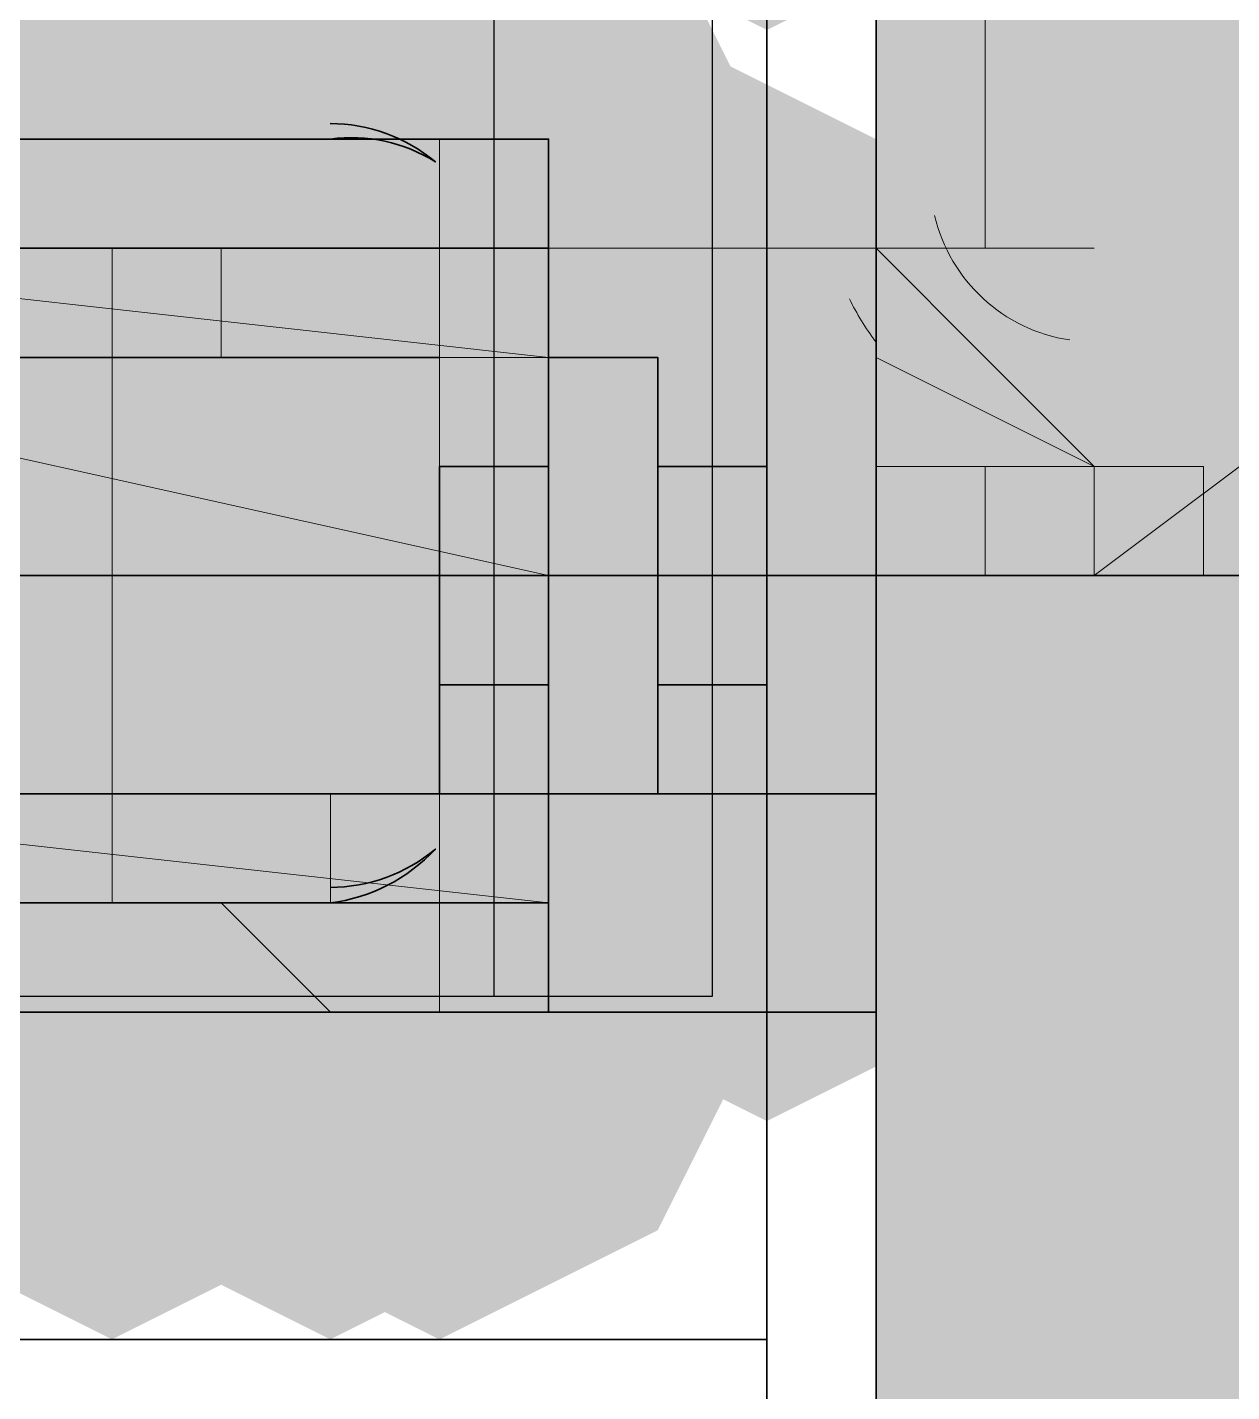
# Model space of a CAD drawing. Header units: millimetres. Extents: x 2315 to 4619, y 1334 to 1897.
# Drawn here: x 3869.024 to 3869.698, y 1525.358 to 1526.122 of the extents above; entities that cross this region are included whole.
import ezdxf

# ---------------------------------------------------------------- set-up
doc = ezdxf.new("R2010")
doc.units = ezdxf.units.MM
for name, color, linetype in [('PDF_3中心线层', 1, 'Continuous'), ('PDF_5剖面线层', 2, 'Continuous'), ('PDF_中心线层', 1, 'Continuous'), ('PDF_剖面线层', 4, 'Continuous'), ('PDF_尺寸线层', 7, 'Continuous'), ('PDF_粗实线层', 7, 'Continuous'), ('PDF_细实线层', 7, 'Continuous'), ('PDF_虚线层', 6, 'Continuous')]:
    doc.layers.add(name, color=color, linetype=linetype)
picture_1 = doc.add_image_def('image13.png', size_in_pixel=(6, 9))
picture_2 = doc.add_image_def('image14.png', size_in_pixel=(6, 7))

msp = doc.modelspace()

# ---------------------------------------------------------------- hatches: boundary and pattern name
at = {"layer": 'PDF_5剖面线层', "transparency": 33554559}
for points in [[(3869.4987, 1526.05952), (3869.43762, 1526.05952), (3869.43762, 1525.99844), (3869.4987, 1525.93735), (3869.55978, 1525.99844), (3869.55978, 1526.05952)], [(3869.55978, 1526.05952), (3869.4987, 1526.05952), (3869.4987, 1525.99844), (3869.55978, 1525.93735), (3869.62086, 1525.99844), (3869.62086, 1526.05952)], [(3869.4987, 1525.99844), (3869.43762, 1525.99844), (3869.43762, 1525.93735), (3869.4987, 1525.87627), (3869.55978, 1525.93735), (3869.55978, 1525.99844)], [(3869.62086, 1525.93735), (3869.55978, 1525.93735), (3869.55978, 1525.87627), (3869.62086, 1525.81519), (3869.68194, 1525.87627), (3869.68194, 1525.93735)], [(3869.62086, 1525.93735), (3869.55978, 1525.93735), (3869.55978, 1525.87627), (3869.62086, 1525.81519), (3869.68194, 1525.87627), (3869.68194, 1525.93735)], [(3869.62086, 1525.93735), (3869.55978, 1525.93735), (3869.55978, 1525.87627), (3869.62086, 1525.81519), (3869.68194, 1525.87627), (3869.68194, 1525.93735)]]:
    msp.add_hatch(color=256, dxfattribs=at).paths.add_polyline_path(points)
at = {"layer": 'PDF_中心线层', "transparency": 33554559}
for points in [[(3869.07113, 1526.05952), (3869.01005, 1526.05952), (3869.01005, 1525.99844), (3869.07113, 1525.93735), (3869.13221, 1525.99844), (3869.13221, 1526.05952)], [(3869.07113, 1526.05952), (3869.01005, 1526.05952), (3869.01005, 1525.99844), (3869.07113, 1525.93735), (3869.13221, 1525.99844), (3869.13221, 1526.05952)], [(3869.19329, 1526.05952), (3869.13221, 1526.05952), (3869.13221, 1525.99844), (3869.19329, 1525.93735), (3869.25437, 1525.99844), (3869.25437, 1526.05952)], [(3869.19329, 1526.05952), (3869.13221, 1526.05952), (3869.13221, 1525.99844), (3869.19329, 1525.93735), (3869.25437, 1525.99844), (3869.25437, 1526.05952)], [(3869.19329, 1526.05952), (3869.13221, 1526.05952), (3869.13221, 1525.99844), (3869.19329, 1525.93735), (3869.25437, 1525.99844), (3869.25437, 1526.05952)], [(3869.19329, 1526.05952), (3869.13221, 1526.05952), (3869.13221, 1525.99844), (3869.19329, 1525.93735), (3869.25437, 1525.99844), (3869.25437, 1526.05952)], [(3869.25437, 1525.99844), (3869.19329, 1525.99844), (3869.19329, 1525.93735), (3869.25437, 1525.87627), (3869.31545, 1525.93735), (3869.31545, 1525.99844)], [(3869.31545, 1525.99844), (3869.25437, 1525.99844), (3869.25437, 1525.93735), (3869.31545, 1525.87627), (3869.37653, 1525.93735), (3869.37653, 1525.99844)], [(3869.31545, 1525.99844), (3869.25437, 1525.99844), (3869.25437, 1525.93735), (3869.31545, 1525.87627), (3869.37653, 1525.93735), (3869.37653, 1525.99844)], [(3869.31545, 1525.99844), (3869.25437, 1525.99844), (3869.25437, 1525.93735), (3869.31545, 1525.87627), (3869.37653, 1525.93735), (3869.37653, 1525.99844)], [(3869.31545, 1525.99844), (3869.25437, 1525.99844), (3869.25437, 1525.93735), (3869.31545, 1525.87627), (3869.37653, 1525.93735), (3869.37653, 1525.99844)], [(3869.07113, 1525.87627), (3869.01005, 1525.87627), (3869.01005, 1525.81519), (3869.07113, 1525.75411), (3869.13221, 1525.81519), (3869.13221, 1525.87627)], [(3869.31545, 1525.87627), (3869.25437, 1525.87627), (3869.25437, 1525.81519), (3869.31545, 1525.75411), (3869.37653, 1525.81519), (3869.37653, 1525.87627)], [(3869.31545, 1525.75411), (3869.25437, 1525.75411), (3869.25437, 1525.69303), (3869.31545, 1525.63195), (3869.37653, 1525.69303), (3869.37653, 1525.75411)], [(3869.31545, 1525.75411), (3869.25437, 1525.75411), (3869.25437, 1525.69303), (3869.31545, 1525.63195), (3869.37653, 1525.69303), (3869.37653, 1525.75411)], [(3869.31545, 1525.75411), (3869.25437, 1525.75411), (3869.25437, 1525.69303), (3869.31545, 1525.63195), (3869.37653, 1525.69303), (3869.37653, 1525.75411)], [(3869.31545, 1525.75411), (3869.25437, 1525.75411), (3869.25437, 1525.69303), (3869.31545, 1525.63195), (3869.37653, 1525.69303), (3869.37653, 1525.75411)], [(3869.19329, 1525.69303), (3869.13221, 1525.69303), (3869.13221, 1525.63195), (3869.19329, 1525.57087), (3869.25437, 1525.63195), (3869.25437, 1525.69303)], [(3869.19329, 1525.69303), (3869.13221, 1525.69303), (3869.13221, 1525.63195), (3869.19329, 1525.57087), (3869.25437, 1525.63195), (3869.25437, 1525.69303)], [(3869.07113, 1525.63195), (3869.01005, 1525.63195), (3869.01005, 1525.57087), (3869.07113, 1525.50979), (3869.13221, 1525.57087), (3869.13221, 1525.63195)], [(3869.19329, 1525.63195), (3869.13221, 1525.63195), (3869.13221, 1525.57087), (3869.19329, 1525.50979), (3869.25437, 1525.57087), (3869.25437, 1525.63195)]]:
    msp.add_hatch(color=256, dxfattribs=at).paths.add_polyline_path(points)
at = {"layer": 'PDF_剖面线层', "transparency": 33554559}
for points in [[(3869.68194, 1525.93735), (3869.62086, 1525.93735), (3869.62086, 1525.87627), (3869.68194, 1525.81519), (3869.74302, 1525.87627), (3869.74302, 1525.93735)], [(3869.01005, 1525.63195), (3868.94897, 1525.63195), (3868.94897, 1525.57087), (3869.01005, 1525.50979), (3869.07113, 1525.57087), (3869.07113, 1525.63195)], [(3869.01005, 1525.63195), (3868.94897, 1525.63195), (3868.94897, 1525.57087), (3869.01005, 1525.50979), (3869.07113, 1525.57087), (3869.07113, 1525.63195)], [(3869.07113, 1525.63195), (3869.01005, 1525.63195), (3869.01005, 1525.57087), (3869.07113, 1525.50979), (3869.13221, 1525.57087), (3869.13221, 1525.63195)], [(3869.07113, 1525.63195), (3869.01005, 1525.63195), (3869.01005, 1525.57087), (3869.07113, 1525.50979), (3869.13221, 1525.57087), (3869.13221, 1525.63195)], [(3869.07113, 1525.63195), (3869.01005, 1525.63195), (3869.01005, 1525.57087), (3869.07113, 1525.50979), (3869.13221, 1525.57087), (3869.13221, 1525.63195)], [(3869.13221, 1525.63195), (3869.07113, 1525.63195), (3869.07113, 1525.57087), (3869.13221, 1525.50979), (3869.19329, 1525.57087), (3869.19329, 1525.63195)], [(3869.13221, 1525.63195), (3869.07113, 1525.63195), (3869.07113, 1525.57087), (3869.13221, 1525.50979), (3869.19329, 1525.57087), (3869.19329, 1525.63195)]]:
    msp.add_hatch(color=256, dxfattribs=at).paths.add_polyline_path(points)
at = {"layer": 'PDF_尺寸线层', "transparency": 33554559}
h = msp.add_hatch(color=3, dxfattribs=at)
h.paths.add_polyline_path([(3869.68194, 1525.81519), (3869.62086, 1525.81519), (3869.68194, 1525.81519)], flags=0)
h.paths.add_polyline_path([(3869.68194, 1525.81519), (3869.62086, 1525.81519), (3869.68194, 1525.81519)], flags=0)
h.paths.add_polyline_path([(3869.68194, 1525.81519), (3869.62086, 1525.81519), (3869.68194, 1525.81519)], flags=0)
h.paths.add_polyline_path([(3869.68194, 1525.81519), (3869.62086, 1525.81519), (3869.68194, 1525.81519)], flags=0)
h.paths.add_polyline_path([(3869.68194, 1525.81519), (3869.62086, 1525.81519), (3869.68194, 1525.81519)], flags=0)
h.paths.add_polyline_path([(3869.68194, 1525.81519), (3869.62086, 1525.81519), (3869.68194, 1525.81519)], flags=0)
h.paths.add_polyline_path([(3869.68194, 1525.81519), (3869.62086, 1525.81519), (3869.68194, 1525.81519)], flags=0)
h.paths.add_polyline_path([(3869.68194, 1525.81519), (3869.62086, 1525.81519), (3869.68194, 1525.81519)], flags=0)
h.paths.add_polyline_path([(3869.68194, 1525.81519), (3869.62086, 1525.81519), (3869.68194, 1525.81519)], flags=0)
h.paths.add_polyline_path([(3869.68194, 1525.81519), (3869.62086, 1525.81519), (3869.68194, 1525.81519)], flags=0)
h.paths.add_polyline_path([(3869.68194, 1525.81519), (3869.62086, 1525.81519), (3869.68194, 1525.81519)], flags=0)
h.paths.add_polyline_path([(3869.68194, 1525.81519), (3869.62086, 1525.81519), (3869.68194, 1525.81519)], flags=0)
h.paths.add_polyline_path([(3869.68194, 1525.81519), (3869.62086, 1525.81519), (3869.68194, 1525.81519)], flags=0)
h.paths.add_polyline_path([(3869.68194, 1525.81519), (3869.62086, 1525.81519), (3869.68194, 1525.81519)], flags=0)
h.paths.add_polyline_path([(3869.68194, 1525.81519), (3869.62086, 1525.81519), (3869.68194, 1525.81519)], flags=0)
h.paths.add_polyline_path([(3869.68194, 1525.81519), (3869.62086, 1525.81519), (3869.68194, 1525.81519)], flags=0)
at = {"layer": 'PDF_粗实线层', "true_color": 0xffffff, "transparency": 33554559}
h = msp.add_hatch(color=7, dxfattribs=at)
h.paths.add_polyline_path([(3870.04843, 1525.02114), (3870.04843, 1525.81519), (3869.8041, 1525.02114)])
h.paths.add_polyline_path([(3869.74302, 1525.02114), (3870.04843, 1525.81519), (3870.04843, 1526.97573), (3869.4987, 1526.97573), (3869.4987, 1525.02114)])
at = {"layer": 'PDF_粗实线层', "transparency": 33554559}
for points in [[(3869.25437, 1526.48708), (3869.13221, 1526.426), (3869.07113, 1526.30384), (3869.13221, 1526.18168), (3869.25437, 1526.1206), (3869.37653, 1526.18168), (3869.43762, 1526.30384), (3869.37653, 1526.426)], [(3869.43762, 1526.48708), (3869.31545, 1526.426), (3869.25437, 1526.30384), (3869.31545, 1526.18168), (3869.43762, 1526.1206), (3869.55978, 1526.18168), (3869.62086, 1526.30384), (3869.55978, 1526.426)], [(3869.43762, 1526.48708), (3869.31545, 1526.426), (3869.25437, 1526.30384), (3869.31545, 1526.18168), (3869.43762, 1526.1206), (3869.55978, 1526.18168), (3869.62086, 1526.30384), (3869.55978, 1526.426)], [(3869.55978, 1526.48708), (3869.43762, 1526.426), (3869.37653, 1526.30384), (3869.43762, 1526.18168), (3869.55978, 1526.1206), (3869.68194, 1526.18168), (3869.74302, 1526.30384), (3869.68194, 1526.426)], [(3869.55978, 1526.48708), (3869.43762, 1526.426), (3869.37653, 1526.30384), (3869.43762, 1526.18168), (3869.55978, 1526.1206), (3869.68194, 1526.18168), (3869.74302, 1526.30384), (3869.68194, 1526.426)], [(3869.68194, 1526.48708), (3869.55978, 1526.426), (3869.4987, 1526.30384), (3869.55978, 1526.18168), (3869.68194, 1526.1206), (3869.8041, 1526.18168), (3869.86518, 1526.30384), (3869.8041, 1526.426)], [(3869.19329, 1526.24276), (3869.07113, 1526.18168), (3869.01005, 1526.05952), (3869.07113, 1525.93735), (3869.19329, 1525.87627), (3869.31545, 1525.93735), (3869.37653, 1526.05952), (3869.31545, 1526.18168)], [(3869.25437, 1526.24276), (3869.13221, 1526.18168), (3869.07113, 1526.05952), (3869.13221, 1525.93735), (3869.25437, 1525.87627), (3869.37653, 1525.93735), (3869.43762, 1526.05952), (3869.37653, 1526.18168)], [(3869.25437, 1526.24276), (3869.13221, 1526.18168), (3869.07113, 1526.05952), (3869.13221, 1525.93735), (3869.25437, 1525.87627), (3869.37653, 1525.93735), (3869.43762, 1526.05952), (3869.37653, 1526.18168)], [(3868.88789, 1526.18168), (3868.76572, 1526.1206), (3868.70464, 1525.99844), (3868.76572, 1525.87627), (3868.88789, 1525.81519), (3869.01005, 1525.87627), (3869.07113, 1525.99844), (3869.01005, 1526.1206)], [(3868.88789, 1526.18168), (3868.76572, 1526.1206), (3868.70464, 1525.99844), (3868.76572, 1525.87627), (3868.88789, 1525.81519), (3869.01005, 1525.87627), (3869.07113, 1525.99844), (3869.01005, 1526.1206)], [(3868.88789, 1526.18168), (3868.76572, 1526.1206), (3868.70464, 1525.99844), (3868.76572, 1525.87627), (3868.88789, 1525.81519), (3869.01005, 1525.87627), (3869.07113, 1525.99844), (3869.01005, 1526.1206)], [(3868.88789, 1526.18168), (3868.76572, 1526.1206), (3868.70464, 1525.99844), (3868.76572, 1525.87627), (3868.88789, 1525.81519), (3869.01005, 1525.87627), (3869.07113, 1525.99844), (3869.01005, 1526.1206)], [(3868.94897, 1526.18168), (3868.8268, 1526.1206), (3868.76572, 1525.99844), (3868.8268, 1525.87627), (3868.94897, 1525.81519), (3869.07113, 1525.87627), (3869.13221, 1525.99844), (3869.07113, 1526.1206)], [(3868.94897, 1526.18168), (3868.8268, 1526.1206), (3868.76572, 1525.99844), (3868.8268, 1525.87627), (3868.94897, 1525.81519), (3869.07113, 1525.87627), (3869.13221, 1525.99844), (3869.07113, 1526.1206)], [(3869.07113, 1526.18168), (3868.94897, 1526.1206), (3868.88789, 1525.99844), (3868.94897, 1525.87627), (3869.07113, 1525.81519), (3869.19329, 1525.87627), (3869.25437, 1525.99844), (3869.19329, 1526.1206)], [(3869.07113, 1526.18168), (3868.94897, 1526.1206), (3868.88789, 1525.99844), (3868.94897, 1525.87627), (3869.07113, 1525.81519), (3869.19329, 1525.87627), (3869.25437, 1525.99844), (3869.19329, 1526.1206)], [(3869.07113, 1526.18168), (3868.94897, 1526.1206), (3868.88789, 1525.99844), (3868.94897, 1525.87627), (3869.07113, 1525.81519), (3869.19329, 1525.87627), (3869.25437, 1525.99844), (3869.19329, 1526.1206)], [(3869.13221, 1526.18168), (3869.01005, 1526.1206), (3868.94897, 1525.99844), (3869.01005, 1525.87627), (3869.13221, 1525.81519), (3869.25437, 1525.87627), (3869.31545, 1525.99844), (3869.25437, 1526.1206)], [(3869.19329, 1526.18168), (3869.07113, 1526.1206), (3869.01005, 1525.99844), (3869.07113, 1525.87627), (3869.19329, 1525.81519), (3869.31545, 1525.87627), (3869.37653, 1525.99844), (3869.31545, 1526.1206)], [(3869.19329, 1526.18168), (3869.07113, 1526.1206), (3869.01005, 1525.99844), (3869.07113, 1525.87627), (3869.19329, 1525.81519), (3869.31545, 1525.87627), (3869.37653, 1525.99844), (3869.31545, 1526.1206)], [(3869.25437, 1526.1206), (3869.13221, 1526.05952), (3869.07113, 1525.93735), (3869.13221, 1525.81519), (3869.25437, 1525.75411), (3869.37653, 1525.81519), (3869.43762, 1525.93735), (3869.37653, 1526.05952)], [(3869.25437, 1526.1206), (3869.13221, 1526.05952), (3869.07113, 1525.93735), (3869.13221, 1525.81519), (3869.25437, 1525.75411), (3869.37653, 1525.81519), (3869.43762, 1525.93735), (3869.37653, 1526.05952)], [(3869.25437, 1526.1206), (3869.13221, 1526.05952), (3869.07113, 1525.93735), (3869.13221, 1525.81519), (3869.25437, 1525.75411), (3869.37653, 1525.81519), (3869.43762, 1525.93735), (3869.37653, 1526.05952)], [(3869.25437, 1526.1206), (3869.13221, 1526.05952), (3869.07113, 1525.93735), (3869.13221, 1525.81519), (3869.25437, 1525.75411), (3869.37653, 1525.81519), (3869.43762, 1525.93735), (3869.37653, 1526.05952)], [(3869.25437, 1526.1206), (3869.13221, 1526.05952), (3869.07113, 1525.93735), (3869.13221, 1525.81519), (3869.25437, 1525.75411), (3869.37653, 1525.81519), (3869.43762, 1525.93735), (3869.37653, 1526.05952)], [(3869.25437, 1526.1206), (3869.13221, 1526.05952), (3869.07113, 1525.93735), (3869.13221, 1525.81519), (3869.25437, 1525.75411), (3869.37653, 1525.81519), (3869.43762, 1525.93735), (3869.37653, 1526.05952)], [(3869.25437, 1526.1206), (3869.13221, 1526.05952), (3869.07113, 1525.93735), (3869.13221, 1525.81519), (3869.25437, 1525.75411), (3869.37653, 1525.81519), (3869.43762, 1525.93735), (3869.37653, 1526.05952)], [(3869.25437, 1526.1206), (3869.13221, 1526.05952), (3869.07113, 1525.93735), (3869.13221, 1525.81519), (3869.25437, 1525.75411), (3869.37653, 1525.81519), (3869.43762, 1525.93735), (3869.37653, 1526.05952)], [(3869.31545, 1526.1206), (3869.19329, 1526.05952), (3869.13221, 1525.93735), (3869.19329, 1525.81519), (3869.31545, 1525.75411), (3869.43762, 1525.81519), (3869.4987, 1525.93735), (3869.43762, 1526.05952)], [(3869.31545, 1526.1206), (3869.19329, 1526.05952), (3869.13221, 1525.93735), (3869.19329, 1525.81519), (3869.31545, 1525.75411), (3869.43762, 1525.81519), (3869.4987, 1525.93735), (3869.43762, 1526.05952)], [(3869.31545, 1526.1206), (3869.19329, 1526.05952), (3869.13221, 1525.93735), (3869.19329, 1525.81519), (3869.31545, 1525.75411), (3869.43762, 1525.81519), (3869.4987, 1525.93735), (3869.43762, 1526.05952)], [(3869.31545, 1526.1206), (3869.19329, 1526.05952), (3869.13221, 1525.93735), (3869.19329, 1525.81519), (3869.31545, 1525.75411), (3869.43762, 1525.81519), (3869.4987, 1525.93735), (3869.43762, 1526.05952)], [(3869.31545, 1526.1206), (3869.19329, 1526.05952), (3869.13221, 1525.93735), (3869.19329, 1525.81519), (3869.31545, 1525.75411), (3869.43762, 1525.81519), (3869.4987, 1525.93735), (3869.43762, 1526.05952)], [(3869.31545, 1526.1206), (3869.19329, 1526.05952), (3869.13221, 1525.93735), (3869.19329, 1525.81519), (3869.31545, 1525.75411), (3869.43762, 1525.81519), (3869.4987, 1525.93735), (3869.43762, 1526.05952)], [(3869.31545, 1526.1206), (3869.19329, 1526.05952), (3869.13221, 1525.93735), (3869.19329, 1525.81519), (3869.31545, 1525.75411), (3869.43762, 1525.81519), (3869.4987, 1525.93735), (3869.43762, 1526.05952)], [(3869.31545, 1526.1206), (3869.19329, 1526.05952), (3869.13221, 1525.93735), (3869.19329, 1525.81519), (3869.31545, 1525.75411), (3869.43762, 1525.81519), (3869.4987, 1525.93735), (3869.43762, 1526.05952)], [(3869.31545, 1526.1206), (3869.19329, 1526.05952), (3869.13221, 1525.93735), (3869.19329, 1525.81519), (3869.31545, 1525.75411), (3869.43762, 1525.81519), (3869.4987, 1525.93735), (3869.43762, 1526.05952)], [(3869.31545, 1526.1206), (3869.19329, 1526.05952), (3869.13221, 1525.93735), (3869.19329, 1525.81519), (3869.31545, 1525.75411), (3869.43762, 1525.81519), (3869.4987, 1525.93735), (3869.43762, 1526.05952)], [(3869.31545, 1526.1206), (3869.19329, 1526.05952), (3869.13221, 1525.93735), (3869.19329, 1525.81519), (3869.31545, 1525.75411), (3869.43762, 1525.81519), (3869.4987, 1525.93735), (3869.43762, 1526.05952)], [(3869.31545, 1526.1206), (3869.19329, 1526.05952), (3869.13221, 1525.93735), (3869.19329, 1525.81519), (3869.31545, 1525.75411), (3869.43762, 1525.81519), (3869.4987, 1525.93735), (3869.43762, 1526.05952)], [(3869.37653, 1526.1206), (3869.25437, 1526.05952), (3869.19329, 1525.93735), (3869.25437, 1525.81519), (3869.37653, 1525.75411), (3869.4987, 1525.81519), (3869.55978, 1525.93735), (3869.4987, 1526.05952)], [(3869.37653, 1526.1206), (3869.25437, 1526.05952), (3869.19329, 1525.93735), (3869.25437, 1525.81519), (3869.37653, 1525.75411), (3869.4987, 1525.81519), (3869.55978, 1525.93735), (3869.4987, 1526.05952)], [(3869.37653, 1526.1206), (3869.25437, 1526.05952), (3869.19329, 1525.93735), (3869.25437, 1525.81519), (3869.37653, 1525.75411), (3869.4987, 1525.81519), (3869.55978, 1525.93735), (3869.4987, 1526.05952)], [(3869.37653, 1526.1206), (3869.25437, 1526.05952), (3869.19329, 1525.93735), (3869.25437, 1525.81519), (3869.37653, 1525.75411), (3869.4987, 1525.81519), (3869.55978, 1525.93735), (3869.4987, 1526.05952)], [(3869.37653, 1526.1206), (3869.25437, 1526.05952), (3869.19329, 1525.93735), (3869.25437, 1525.81519), (3869.37653, 1525.75411), (3869.4987, 1525.81519), (3869.55978, 1525.93735), (3869.4987, 1526.05952)], [(3869.37653, 1526.1206), (3869.25437, 1526.05952), (3869.19329, 1525.93735), (3869.25437, 1525.81519), (3869.37653, 1525.75411), (3869.4987, 1525.81519), (3869.55978, 1525.93735), (3869.4987, 1526.05952)], [(3869.37653, 1526.1206), (3869.25437, 1526.05952), (3869.19329, 1525.93735), (3869.25437, 1525.81519), (3869.37653, 1525.75411), (3869.4987, 1525.81519), (3869.55978, 1525.93735), (3869.4987, 1526.05952)], [(3869.37653, 1526.1206), (3869.25437, 1526.05952), (3869.19329, 1525.93735), (3869.25437, 1525.81519), (3869.37653, 1525.75411), (3869.4987, 1525.81519), (3869.55978, 1525.93735), (3869.4987, 1526.05952)], [(3869.37653, 1526.05952), (3869.25437, 1525.99844), (3869.19329, 1525.87627), (3869.25437, 1525.75411), (3869.37653, 1525.69303), (3869.4987, 1525.75411), (3869.55978, 1525.87627), (3869.4987, 1525.99844)], [(3869.43762, 1526.05952), (3869.31545, 1525.99844), (3869.25437, 1525.87627), (3869.31545, 1525.75411), (3869.43762, 1525.69303), (3869.55978, 1525.75411), (3869.62086, 1525.87627), (3869.55978, 1525.99844)], [(3869.07113, 1525.99844), (3868.94897, 1525.93735), (3868.88789, 1525.81519), (3868.94897, 1525.69303), (3869.07113, 1525.63195), (3869.19329, 1525.69303), (3869.25437, 1525.81519), (3869.19329, 1525.93735)], [(3869.07113, 1525.99844), (3868.94897, 1525.93735), (3868.88789, 1525.81519), (3868.94897, 1525.69303), (3869.07113, 1525.63195), (3869.19329, 1525.69303), (3869.25437, 1525.81519), (3869.19329, 1525.93735)], [(3869.31545, 1525.99844), (3869.19329, 1525.93735), (3869.13221, 1525.81519), (3869.19329, 1525.69303), (3869.31545, 1525.63195), (3869.43762, 1525.69303), (3869.4987, 1525.81519), (3869.43762, 1525.93735)], [(3869.31545, 1525.99844), (3869.19329, 1525.93735), (3869.13221, 1525.81519), (3869.19329, 1525.69303), (3869.31545, 1525.63195), (3869.43762, 1525.69303), (3869.4987, 1525.81519), (3869.43762, 1525.93735)], [(3869.25437, 1525.93735), (3869.13221, 1525.87627), (3869.07113, 1525.75411), (3869.13221, 1525.63195), (3869.25437, 1525.57087), (3869.37653, 1525.63195), (3869.43762, 1525.75411), (3869.37653, 1525.87627)], [(3869.25437, 1525.93735), (3869.13221, 1525.87627), (3869.07113, 1525.75411), (3869.13221, 1525.63195), (3869.25437, 1525.57087), (3869.37653, 1525.63195), (3869.43762, 1525.75411), (3869.37653, 1525.87627)], [(3869.31545, 1525.93735), (3869.19329, 1525.87627), (3869.13221, 1525.75411), (3869.19329, 1525.63195), (3869.31545, 1525.57087), (3869.43762, 1525.63195), (3869.4987, 1525.75411), (3869.43762, 1525.87627)], [(3869.31545, 1525.93735), (3869.19329, 1525.87627), (3869.13221, 1525.75411), (3869.19329, 1525.63195), (3869.31545, 1525.57087), (3869.43762, 1525.63195), (3869.4987, 1525.75411), (3869.43762, 1525.87627)], [(3869.37653, 1525.93735), (3869.25437, 1525.87627), (3869.19329, 1525.75411), (3869.25437, 1525.63195), (3869.37653, 1525.57087), (3869.4987, 1525.63195), (3869.55978, 1525.75411), (3869.4987, 1525.87627)], [(3869.37653, 1525.93735), (3869.25437, 1525.87627), (3869.19329, 1525.75411), (3869.25437, 1525.63195), (3869.37653, 1525.57087), (3869.4987, 1525.63195), (3869.55978, 1525.75411), (3869.4987, 1525.87627)], [(3869.37653, 1525.93735), (3869.25437, 1525.87627), (3869.19329, 1525.75411), (3869.25437, 1525.63195), (3869.37653, 1525.57087), (3869.4987, 1525.63195), (3869.55978, 1525.75411), (3869.4987, 1525.87627)], [(3869.43762, 1525.93735), (3869.31545, 1525.87627), (3869.25437, 1525.75411), (3869.31545, 1525.63195), (3869.43762, 1525.57087), (3869.55978, 1525.63195), (3869.62086, 1525.75411), (3869.55978, 1525.87627)], [(3869.25437, 1525.87627), (3869.13221, 1525.81519), (3869.07113, 1525.69303), (3869.13221, 1525.57087), (3869.25437, 1525.50979), (3869.37653, 1525.57087), (3869.43762, 1525.69303), (3869.37653, 1525.81519)], [(3869.25437, 1525.87627), (3869.13221, 1525.81519), (3869.07113, 1525.69303), (3869.13221, 1525.57087), (3869.25437, 1525.50979), (3869.37653, 1525.57087), (3869.43762, 1525.69303), (3869.37653, 1525.81519)], [(3869.31545, 1525.87627), (3869.19329, 1525.81519), (3869.13221, 1525.69303), (3869.19329, 1525.57087), (3869.31545, 1525.50979), (3869.43762, 1525.57087), (3869.4987, 1525.69303), (3869.43762, 1525.81519)], [(3869.31545, 1525.87627), (3869.19329, 1525.81519), (3869.13221, 1525.69303), (3869.19329, 1525.57087), (3869.31545, 1525.50979), (3869.43762, 1525.57087), (3869.4987, 1525.69303), (3869.43762, 1525.81519)], [(3869.31545, 1525.87627), (3869.19329, 1525.81519), (3869.13221, 1525.69303), (3869.19329, 1525.57087), (3869.31545, 1525.50979), (3869.43762, 1525.57087), (3869.4987, 1525.69303), (3869.43762, 1525.81519)], [(3869.31545, 1525.87627), (3869.19329, 1525.81519), (3869.13221, 1525.69303), (3869.19329, 1525.57087), (3869.31545, 1525.50979), (3869.43762, 1525.57087), (3869.4987, 1525.69303), (3869.43762, 1525.81519)], [(3869.31545, 1525.87627), (3869.19329, 1525.81519), (3869.13221, 1525.69303), (3869.19329, 1525.57087), (3869.31545, 1525.50979), (3869.43762, 1525.57087), (3869.4987, 1525.69303), (3869.43762, 1525.81519)], [(3869.31545, 1525.87627), (3869.19329, 1525.81519), (3869.13221, 1525.69303), (3869.19329, 1525.57087), (3869.31545, 1525.50979), (3869.43762, 1525.57087), (3869.4987, 1525.69303), (3869.43762, 1525.81519)], [(3869.31545, 1525.87627), (3869.19329, 1525.81519), (3869.13221, 1525.69303), (3869.19329, 1525.57087), (3869.31545, 1525.50979), (3869.43762, 1525.57087), (3869.4987, 1525.69303), (3869.43762, 1525.81519)], [(3869.31545, 1525.87627), (3869.19329, 1525.81519), (3869.13221, 1525.69303), (3869.19329, 1525.57087), (3869.31545, 1525.50979), (3869.43762, 1525.57087), (3869.4987, 1525.69303), (3869.43762, 1525.81519)], [(3869.31545, 1525.87627), (3869.19329, 1525.81519), (3869.13221, 1525.69303), (3869.19329, 1525.57087), (3869.31545, 1525.50979), (3869.43762, 1525.57087), (3869.4987, 1525.69303), (3869.43762, 1525.81519)], [(3869.37653, 1525.87627), (3869.25437, 1525.81519), (3869.19329, 1525.69303), (3869.25437, 1525.57087), (3869.37653, 1525.50979), (3869.4987, 1525.57087), (3869.55978, 1525.69303), (3869.4987, 1525.81519)], [(3869.37653, 1525.87627), (3869.25437, 1525.81519), (3869.19329, 1525.69303), (3869.25437, 1525.57087), (3869.37653, 1525.50979), (3869.4987, 1525.57087), (3869.55978, 1525.69303), (3869.4987, 1525.81519)], [(3869.37653, 1525.87627), (3869.25437, 1525.81519), (3869.19329, 1525.69303), (3869.25437, 1525.57087), (3869.37653, 1525.50979), (3869.4987, 1525.57087), (3869.55978, 1525.69303), (3869.4987, 1525.81519)], [(3869.37653, 1525.87627), (3869.25437, 1525.81519), (3869.19329, 1525.69303), (3869.25437, 1525.57087), (3869.37653, 1525.50979), (3869.4987, 1525.57087), (3869.55978, 1525.69303), (3869.4987, 1525.81519)], [(3869.37653, 1525.87627), (3869.25437, 1525.81519), (3869.19329, 1525.69303), (3869.25437, 1525.57087), (3869.37653, 1525.50979), (3869.4987, 1525.57087), (3869.55978, 1525.69303), (3869.4987, 1525.81519)], [(3869.37653, 1525.87627), (3869.25437, 1525.81519), (3869.19329, 1525.69303), (3869.25437, 1525.57087), (3869.37653, 1525.50979), (3869.4987, 1525.57087), (3869.55978, 1525.69303), (3869.4987, 1525.81519)], [(3869.37653, 1525.87627), (3869.25437, 1525.81519), (3869.19329, 1525.69303), (3869.25437, 1525.57087), (3869.37653, 1525.50979), (3869.4987, 1525.57087), (3869.55978, 1525.69303), (3869.4987, 1525.81519)], [(3869.43762, 1525.87627), (3869.31545, 1525.81519), (3869.25437, 1525.69303), (3869.31545, 1525.57087), (3869.43762, 1525.50979), (3869.55978, 1525.57087), (3869.62086, 1525.69303), (3869.55978, 1525.81519)], [(3868.94897, 1525.81519), (3868.8268, 1525.75411), (3868.76572, 1525.63195), (3868.8268, 1525.50979), (3868.94897, 1525.44871), (3869.07113, 1525.50979), (3869.13221, 1525.63195), (3869.07113, 1525.75411)], [(3868.94897, 1525.81519), (3868.8268, 1525.75411), (3868.76572, 1525.63195), (3868.8268, 1525.50979), (3868.94897, 1525.44871), (3869.07113, 1525.50979), (3869.13221, 1525.63195), (3869.07113, 1525.75411)], [(3869.07113, 1525.81519), (3868.94897, 1525.75411), (3868.88789, 1525.63195), (3868.94897, 1525.50979), (3869.07113, 1525.44871), (3869.19329, 1525.50979), (3869.25437, 1525.63195), (3869.19329, 1525.75411)], [(3869.07113, 1525.81519), (3868.94897, 1525.75411), (3868.88789, 1525.63195), (3868.94897, 1525.50979), (3869.07113, 1525.44871), (3869.19329, 1525.50979), (3869.25437, 1525.63195), (3869.19329, 1525.75411)], [(3869.19329, 1525.81519), (3869.07113, 1525.75411), (3869.01005, 1525.63195), (3869.07113, 1525.50979), (3869.19329, 1525.44871), (3869.31545, 1525.50979), (3869.37653, 1525.63195), (3869.31545, 1525.75411)], [(3869.19329, 1525.81519), (3869.07113, 1525.75411), (3869.01005, 1525.63195), (3869.07113, 1525.50979), (3869.19329, 1525.44871), (3869.31545, 1525.50979), (3869.37653, 1525.63195), (3869.31545, 1525.75411)], [(3869.25437, 1525.81519), (3869.13221, 1525.75411), (3869.07113, 1525.63195), (3869.13221, 1525.50979), (3869.25437, 1525.44871), (3869.37653, 1525.50979), (3869.43762, 1525.63195), (3869.37653, 1525.75411)], [(3869.25437, 1525.81519), (3869.13221, 1525.75411), (3869.07113, 1525.63195), (3869.13221, 1525.50979), (3869.25437, 1525.44871), (3869.37653, 1525.50979), (3869.43762, 1525.63195), (3869.37653, 1525.75411)], [(3869.25437, 1525.81519), (3869.13221, 1525.75411), (3869.07113, 1525.63195), (3869.13221, 1525.50979), (3869.25437, 1525.44871), (3869.37653, 1525.50979), (3869.43762, 1525.63195), (3869.37653, 1525.75411)], [(3869.25437, 1525.81519), (3869.13221, 1525.75411), (3869.07113, 1525.63195), (3869.13221, 1525.50979), (3869.25437, 1525.44871), (3869.37653, 1525.50979), (3869.43762, 1525.63195), (3869.37653, 1525.75411)], [(3868.94897, 1525.75411), (3868.8268, 1525.69303), (3868.76572, 1525.57087), (3868.8268, 1525.44871), (3868.94897, 1525.38762), (3869.07113, 1525.44871), (3869.13221, 1525.57087), (3869.07113, 1525.69303)], [(3868.94897, 1525.75411), (3868.8268, 1525.69303), (3868.76572, 1525.57087), (3868.8268, 1525.44871), (3868.94897, 1525.38762), (3869.07113, 1525.44871), (3869.13221, 1525.57087), (3869.07113, 1525.69303)], [(3869.07113, 1525.75411), (3868.94897, 1525.69303), (3868.88789, 1525.57087), (3868.94897, 1525.44871), (3869.07113, 1525.38762), (3869.19329, 1525.44871), (3869.25437, 1525.57087), (3869.19329, 1525.69303)], [(3869.07113, 1525.75411), (3868.94897, 1525.69303), (3868.88789, 1525.57087), (3868.94897, 1525.44871), (3869.07113, 1525.38762), (3869.19329, 1525.44871), (3869.25437, 1525.57087), (3869.19329, 1525.69303)], [(3869.19329, 1525.75411), (3869.07113, 1525.69303), (3869.01005, 1525.57087), (3869.07113, 1525.44871), (3869.19329, 1525.38762), (3869.31545, 1525.44871), (3869.37653, 1525.57087), (3869.31545, 1525.69303)], [(3869.25437, 1525.75411), (3869.13221, 1525.69303), (3869.07113, 1525.57087), (3869.13221, 1525.44871), (3869.25437, 1525.38762), (3869.37653, 1525.44871), (3869.43762, 1525.57087), (3869.37653, 1525.69303)], [(3869.25437, 1525.75411), (3869.13221, 1525.69303), (3869.07113, 1525.57087), (3869.13221, 1525.44871), (3869.25437, 1525.38762), (3869.37653, 1525.44871), (3869.43762, 1525.57087), (3869.37653, 1525.69303)]]:
    msp.add_hatch(color=256, dxfattribs=at).paths.add_polyline_path(points)
at = {"layer": 'PDF_粗实线层', "true_color": 0xffffff, "transparency": 33554559}
msp.add_hatch(color=7, dxfattribs=at).paths.add_polyline_path([(3868.76572, 1525.69303), (3869.31545, 1525.69303), (3869.31545, 1525.93735), (3868.76572, 1525.93735)])
at = {"layer": 'PDF_细实线层', "transparency": 33554559}
for points in [[(3869.4987, 1526.05952), (3869.43762, 1526.05952), (3869.43762, 1525.99844), (3869.4987, 1525.93735), (3869.55978, 1525.99844), (3869.55978, 1526.05952)], [(3869.4987, 1526.05952), (3869.43762, 1526.05952), (3869.43762, 1525.99844), (3869.4987, 1525.93735), (3869.55978, 1525.99844), (3869.55978, 1526.05952)], [(3869.55978, 1526.05952), (3869.4987, 1526.05952), (3869.4987, 1525.99844), (3869.55978, 1525.93735), (3869.62086, 1525.99844), (3869.62086, 1526.05952)], [(3869.55978, 1526.05952), (3869.4987, 1526.05952), (3869.4987, 1525.99844), (3869.55978, 1525.93735), (3869.62086, 1525.99844), (3869.62086, 1526.05952)], [(3869.55978, 1526.05952), (3869.4987, 1526.05952), (3869.4987, 1525.99844), (3869.55978, 1525.93735), (3869.62086, 1525.99844), (3869.62086, 1526.05952)], [(3869.55978, 1526.05952), (3869.4987, 1526.05952), (3869.4987, 1525.99844), (3869.55978, 1525.93735), (3869.62086, 1525.99844), (3869.62086, 1526.05952)], [(3869.55978, 1526.05952), (3869.4987, 1526.05952), (3869.4987, 1525.99844), (3869.55978, 1525.93735), (3869.62086, 1525.99844), (3869.62086, 1526.05952)], [(3869.25437, 1525.99844), (3869.19329, 1525.99844), (3869.19329, 1525.93735), (3869.25437, 1525.87627), (3869.31545, 1525.93735), (3869.31545, 1525.99844)], [(3869.31545, 1525.99844), (3869.25437, 1525.99844), (3869.25437, 1525.93735), (3869.31545, 1525.87627), (3869.37653, 1525.93735), (3869.37653, 1525.99844)], [(3869.4987, 1525.99844), (3869.43762, 1525.99844), (3869.43762, 1525.93735), (3869.4987, 1525.87627), (3869.55978, 1525.93735), (3869.55978, 1525.99844)], [(3869.4987, 1525.99844), (3869.43762, 1525.99844), (3869.43762, 1525.93735), (3869.4987, 1525.87627), (3869.55978, 1525.93735), (3869.55978, 1525.99844)], [(3869.4987, 1525.93735), (3869.43762, 1525.93735), (3869.43762, 1525.87627), (3869.4987, 1525.81519), (3869.55978, 1525.87627), (3869.55978, 1525.93735)], [(3869.4987, 1525.93735), (3869.43762, 1525.93735), (3869.43762, 1525.87627), (3869.4987, 1525.81519), (3869.55978, 1525.87627), (3869.55978, 1525.93735)], [(3869.4987, 1525.93735), (3869.43762, 1525.93735), (3869.43762, 1525.87627), (3869.4987, 1525.81519), (3869.55978, 1525.87627), (3869.55978, 1525.93735)], [(3869.62086, 1525.93735), (3869.55978, 1525.93735), (3869.55978, 1525.87627), (3869.62086, 1525.81519), (3869.68194, 1525.87627), (3869.68194, 1525.93735)], [(3869.62086, 1525.93735), (3869.55978, 1525.93735), (3869.55978, 1525.87627), (3869.62086, 1525.81519), (3869.68194, 1525.87627), (3869.68194, 1525.93735)], [(3869.62086, 1525.93735), (3869.55978, 1525.93735), (3869.55978, 1525.87627), (3869.62086, 1525.81519), (3869.68194, 1525.87627), (3869.68194, 1525.93735)], [(3869.62086, 1525.93735), (3869.55978, 1525.93735), (3869.55978, 1525.87627), (3869.62086, 1525.81519), (3869.68194, 1525.87627), (3869.68194, 1525.93735)], [(3869.68194, 1525.93735), (3869.62086, 1525.93735), (3869.62086, 1525.87627), (3869.68194, 1525.81519), (3869.74302, 1525.87627), (3869.74302, 1525.93735)], [(3869.68194, 1525.93735), (3869.62086, 1525.93735), (3869.62086, 1525.87627), (3869.68194, 1525.81519), (3869.74302, 1525.87627), (3869.74302, 1525.93735)], [(3869.07113, 1525.87627), (3869.01005, 1525.87627), (3869.01005, 1525.81519), (3869.07113, 1525.75411), (3869.13221, 1525.81519), (3869.13221, 1525.87627)], [(3869.31545, 1525.87627), (3869.25437, 1525.87627), (3869.25437, 1525.81519), (3869.31545, 1525.75411), (3869.37653, 1525.81519), (3869.37653, 1525.87627)], [(3869.31545, 1525.75411), (3869.25437, 1525.75411), (3869.25437, 1525.69303), (3869.31545, 1525.63195), (3869.37653, 1525.69303), (3869.37653, 1525.75411)], [(3869.07113, 1525.63195), (3869.01005, 1525.63195), (3869.01005, 1525.57087), (3869.07113, 1525.50979), (3869.13221, 1525.57087), (3869.13221, 1525.63195)], [(3869.07113, 1525.63195), (3869.01005, 1525.63195), (3869.01005, 1525.57087), (3869.07113, 1525.50979), (3869.13221, 1525.57087), (3869.13221, 1525.63195)]]:
    msp.add_hatch(color=256, dxfattribs=at).paths.add_polyline_path(points)
at = {"layer": 'PDF_虚线层', "transparency": 33554559}
for points in [[(3869.31545, 1525.99844), (3869.25437, 1525.99844), (3869.25437, 1525.93735), (3869.31545, 1525.87627), (3869.37653, 1525.93735), (3869.37653, 1525.99844)], [(3869.31545, 1525.99844), (3869.25437, 1525.99844), (3869.25437, 1525.93735), (3869.31545, 1525.87627), (3869.37653, 1525.93735), (3869.37653, 1525.99844)], [(3869.31545, 1525.75411), (3869.25437, 1525.75411), (3869.25437, 1525.69303), (3869.31545, 1525.63195), (3869.37653, 1525.69303), (3869.37653, 1525.75411)], [(3869.31545, 1525.75411), (3869.25437, 1525.75411), (3869.25437, 1525.69303), (3869.31545, 1525.63195), (3869.37653, 1525.69303), (3869.37653, 1525.75411)], [(3869.19329, 1525.63195), (3869.13221, 1525.63195), (3869.13221, 1525.57087), (3869.19329, 1525.50979), (3869.25437, 1525.57087), (3869.25437, 1525.63195)], [(3869.19329, 1525.63195), (3869.13221, 1525.63195), (3869.13221, 1525.57087), (3869.19329, 1525.50979), (3869.25437, 1525.57087), (3869.25437, 1525.63195)], [(3869.19329, 1525.63195), (3869.13221, 1525.63195), (3869.13221, 1525.57087), (3869.19329, 1525.50979), (3869.25437, 1525.57087), (3869.25437, 1525.63195)], [(3869.19329, 1525.63195), (3869.13221, 1525.63195), (3869.13221, 1525.57087), (3869.19329, 1525.50979), (3869.25437, 1525.57087), (3869.25437, 1525.63195)]]:
    msp.add_hatch(color=256, dxfattribs=at).paths.add_polyline_path(points)

# ---------------------------------------------------------------- linework, layer by layer
at = {"layer": 'PDF_3中心线层', "lineweight": 18}
for points in [[(3869.62086, 1525.87627), (3869.68194, 1525.87627)], [(3868.33816, 1525.81519), (3873.10248, 1525.81519)]]:
    msp.add_lwpolyline(points, dxfattribs=at)
at = {"layer": 'PDF_5剖面线层', "lineweight": 13}
for points in [[(3869.55978, 1526.18168), (3869.55978, 1526.1206), (3869.55978, 1526.05952), (3869.55978, 1525.99844)], [(3869.55978, 1525.99844), (3869.4987, 1525.99844), (3869.55978, 1525.99844)], [(3869.55978, 1525.87627), (3869.4987, 1525.87627), (3869.55978, 1525.87627), (3869.4987, 1525.87627), (3869.55978, 1525.87627), (3869.62086, 1525.87627), (3869.55978, 1525.93735), (3869.4987, 1525.99844), (3869.55978, 1525.93735), (3869.62086, 1525.87627), (3869.4987, 1525.93735), (3869.62086, 1525.87627)]]:
    msp.add_lwpolyline(points, dxfattribs=at)
at = {"layer": 'PDF_中心线层', "lineweight": 18}
for points in [[(3868.70464, 1526.05952), (3868.70464, 1525.57087), (3869.25437, 1525.57087), (3869.25437, 1526.05952)], [(3869.01005, 1525.99844), (3869.07113, 1525.99844)]]:
    msp.add_lwpolyline(points, close=True, dxfattribs=at)
for points in [[(3869.25437, 1525.99844), (3869.25437, 1526.05952), (3869.19329, 1526.05952), (3869.31545, 1526.05952)], [(3868.58248, 1525.99844), (3869.62086, 1525.99844)], [(3869.31545, 1525.99844), (3868.8268, 1525.99844)], [(3869.19329, 1525.99844), (3868.94897, 1525.99844), (3868.88789, 1525.99844), (3868.94897, 1525.99844)], [(3869.07113, 1525.99844), (3869.07113, 1525.63195)], [(3869.13221, 1525.93735), (3869.13221, 1525.99844)], [(3869.07113, 1525.93735), (3869.07113, 1525.69303), (3869.07113, 1525.63195), (3869.01005, 1525.63195), (3869.07113, 1525.63195), (3869.07113, 1525.69303)], [(3869.25437, 1525.93735), (3869.19329, 1525.93735)], [(3869.37653, 1525.93735), (3869.31545, 1525.93735)], [(3869.31545, 1525.81519), (3868.76572, 1525.81519), (3868.8268, 1525.81519), (3868.8268, 1525.87627)], [(3869.31545, 1525.87627), (3869.31545, 1525.81519), (3869.25437, 1525.81519)], [(3869.37653, 1525.81519), (3868.70464, 1525.81519)], [(3869.07113, 1525.81519), (3869.01005, 1525.81519)], [(3868.94897, 1525.63195), (3869.19329, 1525.63195), (3869.25437, 1525.63195), (3869.25437, 1525.69303), (3869.25437, 1525.63195), (3869.19329, 1525.63195), (3869.19329, 1525.69303), (3869.19329, 1525.63195)], [(3869.37653, 1525.69303), (3869.31545, 1525.69303)], [(3869.31545, 1525.63195), (3868.8268, 1525.63195)], [(3869.25437, 1525.63195), (3869.25437, 1525.57087), (3869.19329, 1525.57087), (3869.31545, 1525.57087)]]:
    msp.add_lwpolyline(points, dxfattribs=at)
at = {"layer": 'PDF_剖面线层', "lineweight": 18}
msp.add_lwpolyline([(3869.01005, 1525.57087), (3869.07113, 1525.57087), (3869.01005, 1525.57087), (3869.07113, 1525.57087)], close=True, dxfattribs=at)
for points in [[(3869.19329, 1525.57087), (3869.13221, 1525.57087), (3869.19329, 1525.57087), (3869.13221, 1525.57087), (3869.07113, 1525.57087)], [(3869.07113, 1525.57087), (3869.13221, 1525.57087), (3869.07113, 1525.57087)]]:
    msp.add_lwpolyline(points, dxfattribs=at)
at = {"layer": 'PDF_尺寸线层', "color": 3, "lineweight": 18}
msp.add_lwpolyline([(3869.62086, 1525.81519), (3869.86518, 1525.99844), (3869.86518, 1526.05952), (3869.86518, 1526.18168), (3869.86518, 1526.24276)], dxfattribs=at)
at = {"layer": 'PDF_尺寸线层', "color": 3, "lineweight": 0}
msp.add_lwpolyline([(3869.62086, 1525.81519), (3869.62086, 1525.81519), (3869.62086, 1525.81519)], dxfattribs=at)
msp.add_lwpolyline([(3869.62086, 1525.81519), (3869.62086, 1525.81519), (3869.62086, 1525.81519)], dxfattribs=at)
msp.add_lwpolyline([(3869.62086, 1525.81519), (3869.62086, 1525.81519), (3869.62086, 1525.81519)], dxfattribs=at)
msp.add_lwpolyline([(3869.62086, 1525.81519), (3869.62086, 1525.81519), (3869.62086, 1525.81519)], dxfattribs=at)
msp.add_lwpolyline([(3869.62086, 1525.81519), (3869.62086, 1525.81519), (3869.62086, 1525.81519)], dxfattribs=at)
msp.add_lwpolyline([(3869.62086, 1525.81519), (3869.62086, 1525.81519), (3869.62086, 1525.81519)], dxfattribs=at)
msp.add_lwpolyline([(3869.62086, 1525.81519), (3869.62086, 1525.81519), (3869.62086, 1525.81519)], dxfattribs=at)
msp.add_lwpolyline([(3869.62086, 1525.81519), (3869.62086, 1525.81519), (3869.62086, 1525.81519)], dxfattribs=at)
msp.add_lwpolyline([(3869.62086, 1525.81519), (3869.62086, 1525.81519), (3869.62086, 1525.81519)], dxfattribs=at)
msp.add_lwpolyline([(3869.62086, 1525.81519), (3869.62086, 1525.81519), (3869.62086, 1525.81519)], dxfattribs=at)
msp.add_lwpolyline([(3869.62086, 1525.81519), (3869.62086, 1525.81519), (3869.62086, 1525.81519)], close=True, dxfattribs=at)
at = {"layer": 'PDF_尺寸线层', "color": 3, "transparency": 33554559}
for points in [[(3869.62086, 1525.81519), (3869.68194, 1525.81519), (3869.68194, 1525.81519)], [(3869.68194, 1525.81519), (3869.68194, 1525.81519), (3869.62086, 1525.81519)], [(3869.62086, 1525.81519), (3869.68194, 1525.81519), (3869.68194, 1525.81519)], [(3869.68194, 1525.81519), (3869.68194, 1525.81519), (3869.62086, 1525.81519)], [(3869.62086, 1525.81519), (3869.68194, 1525.81519), (3869.68194, 1525.81519)], [(3869.68194, 1525.81519), (3869.68194, 1525.81519), (3869.62086, 1525.81519)], [(3869.62086, 1525.81519), (3869.68194, 1525.81519), (3869.68194, 1525.81519)], [(3869.68194, 1525.81519), (3869.68194, 1525.81519), (3869.62086, 1525.81519)], [(3869.62086, 1525.81519), (3869.68194, 1525.81519), (3869.68194, 1525.81519)], [(3869.68194, 1525.81519), (3869.68194, 1525.81519), (3869.62086, 1525.81519)], [(3869.62086, 1525.81519), (3869.68194, 1525.81519), (3869.68194, 1525.81519)], [(3869.68194, 1525.81519), (3869.68194, 1525.81519), (3869.62086, 1525.81519)], [(3869.62086, 1525.81519), (3869.68194, 1525.81519), (3869.68194, 1525.81519)], [(3869.68194, 1525.81519), (3869.68194, 1525.81519), (3869.62086, 1525.81519)], [(3869.62086, 1525.81519), (3869.68194, 1525.81519), (3869.68194, 1525.81519)], [(3869.68194, 1525.81519), (3869.68194, 1525.81519), (3869.62086, 1525.81519)], [(3869.62086, 1525.81519), (3869.68194, 1525.81519), (3869.68194, 1525.81519)], [(3869.68194, 1525.81519), (3869.68194, 1525.81519), (3869.62086, 1525.81519)], [(3869.62086, 1525.81519), (3869.68194, 1525.81519), (3869.68194, 1525.81519)], [(3869.68194, 1525.81519), (3869.68194, 1525.81519), (3869.62086, 1525.81519)], [(3869.62086, 1525.81519), (3869.68194, 1525.81519), (3869.68194, 1525.81519)], [(3869.68194, 1525.81519), (3869.68194, 1525.81519), (3869.62086, 1525.81519)], [(3869.62086, 1525.81519), (3869.68194, 1525.81519), (3869.68194, 1525.81519)], [(3869.68194, 1525.81519), (3869.68194, 1525.81519), (3869.62086, 1525.81519)], [(3869.62086, 1525.81519), (3869.68194, 1525.81519), (3869.68194, 1525.81519)], [(3869.68194, 1525.81519), (3869.68194, 1525.81519), (3869.62086, 1525.81519)], [(3869.62086, 1525.81519), (3869.68194, 1525.81519), (3869.68194, 1525.81519)], [(3869.68194, 1525.81519), (3869.68194, 1525.81519), (3869.62086, 1525.81519)], [(3869.62086, 1525.81519), (3869.68194, 1525.81519), (3869.68194, 1525.81519)], [(3869.68194, 1525.81519), (3869.68194, 1525.81519), (3869.62086, 1525.81519)], [(3869.62086, 1525.81519), (3869.68194, 1525.81519), (3869.68194, 1525.81519)], [(3869.68194, 1525.81519), (3869.68194, 1525.81519), (3869.62086, 1525.81519)], [(3869.62086, 1525.81519), (3869.68194, 1525.81519), (3869.68194, 1525.81519)], [(3869.68194, 1525.81519), (3869.68194, 1525.81519), (3869.62086, 1525.81519)], [(3869.62086, 1525.81519), (3869.68194, 1525.81519), (3869.68194, 1525.81519)]]:
    msp.add_solid(points, dxfattribs=at)
at = {"layer": 'PDF_粗实线层', "color": 7, "lineweight": 0, "true_color": 0xffffff}
for points in [[(3870.04843, 1525.81519), (3870.04843, 1526.97573), (3870.04843, 1525.81519), (3869.4987, 1526.97573), (3869.4987, 1525.81519), (3869.4987, 1524.96006), (3869.4987, 1525.02114)], [(3869.31545, 1525.81519), (3868.76572, 1525.93735), (3869.31545, 1525.93735), (3868.76572, 1525.93735), (3869.31545, 1525.93735), (3868.76572, 1525.99844)], [(3869.31545, 1525.99844), (3868.8268, 1525.99844), (3869.31545, 1525.99844)], [(3869.31545, 1525.69303), (3869.31545, 1525.81519), (3868.76572, 1525.81519)], [(3869.07113, 1525.81519), (3869.07113, 1525.81519)], [(3869.31545, 1525.63195), (3868.8268, 1525.63195), (3869.31545, 1525.63195), (3868.76572, 1525.69303), (3869.31545, 1525.69303), (3868.76572, 1525.69303), (3869.31545, 1525.69303), (3868.76572, 1525.69303)], [(3868.88789, 1525.63195), (3869.25437, 1525.63195), (3868.88789, 1525.63195), (3869.25437, 1525.63195), (3868.8268, 1525.63195), (3869.25437, 1525.63195), (3868.8268, 1525.63195), (3869.25437, 1525.63195), (3868.8268, 1525.63195), (3869.25437, 1525.63195), (3868.8268, 1525.63195), (3869.25437, 1525.63195), (3868.8268, 1525.63195), (3869.25437, 1525.63195), (3868.8268, 1525.63195), (3869.25437, 1525.63195), (3868.8268, 1525.63195), (3869.25437, 1525.63195), (3868.8268, 1525.63195), (3869.25437, 1525.63195), (3868.8268, 1525.63195), (3869.25437, 1525.63195), (3868.8268, 1525.63195), (3869.25437, 1525.63195), (3868.8268, 1525.63195), (3869.25437, 1525.63195), (3868.8268, 1525.63195), (3869.25437, 1525.63195), (3868.8268, 1525.63195), (3869.25437, 1525.63195), (3868.8268, 1525.63195), (3869.25437, 1525.63195), (3868.8268, 1525.63195), (3869.25437, 1525.63195), (3868.8268, 1525.63195), (3869.25437, 1525.63195), (3868.8268, 1525.63195), (3869.25437, 1525.63195), (3868.8268, 1525.63195), (3869.25437, 1525.63195), (3868.8268, 1525.63195), (3869.25437, 1525.63195), (3868.8268, 1525.63195), (3869.25437, 1525.63195), (3868.8268, 1525.63195), (3869.25437, 1525.63195), (3868.8268, 1525.63195), (3869.25437, 1525.63195), (3868.8268, 1525.63195), (3869.25437, 1525.63195), (3868.8268, 1525.63195), (3869.25437, 1525.63195), (3868.8268, 1525.63195), (3869.25437, 1525.63195), (3868.8268, 1525.63195), (3869.25437, 1525.63195), (3868.8268, 1525.63195), (3869.25437, 1525.63195), (3868.8268, 1525.63195), (3869.25437, 1525.63195), (3868.8268, 1525.63195), (3869.25437, 1525.63195), (3868.8268, 1525.63195), (3869.25437, 1525.63195), (3868.8268, 1525.63195), (3869.25437, 1525.63195), (3868.8268, 1525.63195), (3869.25437, 1525.63195), (3868.8268, 1525.63195), (3869.25437, 1525.63195), (3868.8268, 1525.63195), (3869.25437, 1525.63195), (3868.8268, 1525.63195), (3869.25437, 1525.63195), (3868.8268, 1525.63195), (3869.31545, 1525.63195), (3868.8268, 1525.63195), (3869.31545, 1525.63195), (3868.8268, 1525.63195), (3869.31545, 1525.63195), (3868.8268, 1525.63195), (3869.31545, 1525.63195), (3868.8268, 1525.63195)], [(3869.07113, 1525.63195), (3868.88789, 1525.63195), (3869.25437, 1525.63195)]]:
    msp.add_lwpolyline(points, dxfattribs=at)
at = {"layer": 'PDF_粗实线层', "lineweight": 35}
for points in [[(3869.74302, 1526.97573), (3870.04843, 1526.97573), (3870.04843, 1525.81519), (3870.04843, 1524.96006), (3870.04843, 1525.02114), (3869.8041, 1525.02114), (3869.74302, 1525.02114), (3869.4987, 1525.02114), (3869.4987, 1524.96006), (3869.4987, 1525.81519), (3869.4987, 1526.97573)], [(3869.4987, 1526.30384), (3868.70464, 1526.30384), (3868.70464, 1525.69303), (3869.4987, 1525.69303)], [(3868.70464, 1525.81519), (3868.70464, 1526.05952), (3869.25437, 1526.05952), (3869.31545, 1526.05952), (3869.31545, 1525.99844), (3869.31545, 1525.93735), (3869.31545, 1525.81519), (3869.31545, 1525.69303), (3869.31545, 1525.63195), (3869.31545, 1525.57087), (3869.25437, 1525.57087), (3869.19329, 1525.57087), (3869.13221, 1525.57087), (3869.07113, 1525.57087), (3869.01005, 1525.57087), (3868.94897, 1525.57087), (3868.88789, 1525.57087), (3868.8268, 1525.57087), (3868.76572, 1525.57087), (3868.70464, 1525.57087), (3868.70464, 1525.63195), (3868.70464, 1525.69303)], [(3868.76572, 1525.81519), (3868.76572, 1525.93735), (3868.8268, 1525.99844), (3868.88789, 1525.99844), (3869.07113, 1525.99844), (3869.25437, 1525.99844), (3869.31545, 1525.99844), (3869.31545, 1525.93735), (3869.31545, 1525.81519), (3869.31545, 1525.69303), (3869.31545, 1525.63195), (3869.25437, 1525.63195), (3869.07113, 1525.63195), (3868.88789, 1525.63195), (3868.8268, 1525.63195), (3868.76572, 1525.69303)], [(3869.37653, 1525.75411), (3869.43762, 1525.75411), (3869.43762, 1525.87627), (3869.37653, 1525.87627), (3869.37653, 1525.75411), (3869.37653, 1525.87627)]]:
    msp.add_lwpolyline(points, close=True, dxfattribs=at)
for points in [[(3869.4987, 1526.97573), (3869.4987, 1524.96006), (3869.4987, 1526.97573)], [(3869.43762, 1526.30384), (3869.4987, 1526.30384), (3869.25437, 1526.30384), (3869.4987, 1526.30384), (3869.4987, 1526.426), (3868.70464, 1526.426), (3868.70464, 1525.99844), (3868.70464, 1525.57087), (3869.4987, 1525.57087), (3869.4987, 1525.69303), (3869.25437, 1525.69303), (3869.4987, 1525.69303), (3869.43762, 1525.69303)], [(3869.43762, 1524.41033), (3869.43762, 1526.36492)], [(3869.4987, 1524.41033), (3869.4987, 1526.36492)], [(3868.70464, 1526.05952), (3869.25437, 1526.05952), (3869.31545, 1526.05952), (3869.31545, 1525.99844), (3869.31545, 1525.93735), (3869.37653, 1525.93735), (3869.37653, 1525.87627), (3869.43762, 1525.87627), (3869.43762, 1525.75411), (3869.37653, 1525.75411), (3869.37653, 1525.69303), (3869.31545, 1525.69303), (3869.31545, 1525.63195), (3869.31545, 1525.57087), (3869.25437, 1525.57087), (3869.19329, 1525.57087), (3869.13221, 1525.57087), (3869.07113, 1525.57087), (3869.01005, 1525.57087)], [(3869.25437, 1526.05952), (3869.25437, 1526.05952)], [(3869.25437, 1526.05952), (3869.25437, 1526.05952)], [(3869.31545, 1525.69303), (3869.31545, 1525.93735), (3869.31545, 1525.69303), (3869.31545, 1525.93735), (3869.31545, 1525.99844), (3869.31545, 1526.05952)], [(3869.25437, 1525.99844), (3868.88789, 1525.99844), (3869.25437, 1525.99844), (3869.19329, 1525.99844)], [(3869.07113, 1525.99844), (3869.13221, 1525.99844)], [(3869.31545, 1525.93735), (3869.31545, 1525.69303), (3869.37653, 1525.69303), (3869.37653, 1525.93735), (3869.31545, 1525.93735), (3869.31545, 1525.99844)], [(3869.25437, 1525.93735), (3868.88789, 1525.93735), (3868.88789, 1525.69303), (3869.25437, 1525.69303), (3869.25437, 1525.87627), (3869.31545, 1525.87627)], [(3869.25437, 1525.93735), (3869.25437, 1525.93735)], [(3869.31545, 1525.93735), (3869.31545, 1525.93735)], [(3869.43762, 1525.75411), (3869.43762, 1525.87627)], [(3869.07113, 1525.81519), (3869.07113, 1525.81519)], [(3869.31545, 1525.81519), (3869.31545, 1525.81519)], [(3869.31545, 1525.75411), (3869.25437, 1525.75411), (3869.25437, 1525.69303), (3869.25437, 1525.75411)], [(3869.31545, 1525.75411), (3869.31545, 1525.69303), (3869.31545, 1525.75411)], [(3869.31545, 1525.63195), (3869.31545, 1525.69303), (3869.31545, 1525.63195), (3869.31545, 1525.57087)], [(3869.31545, 1525.69303), (3869.31545, 1525.69303)], [(3869.25437, 1525.57087), (3869.25437, 1525.57087)], [(3869.25437, 1525.57087), (3869.25437, 1525.57087)], [(3868.76572, 1525.38762), (3869.43762, 1525.38762), (3868.76572, 1525.38762)]]:
    msp.add_lwpolyline(points, dxfattribs=at)
for points in [[(3869.19317, 1526.06822, -0.176326), (3869.25206, 1526.04678, 0.176326), (3869.19329, 1526.05952), (3869.25437, 1526.05952), (3868.70464, 1526.05952), (3868.70464, 1525.57087), (3869.25437, 1525.57087), (3869.19329, 1525.57087), (3868.76572, 1525.57087)], [(3869.25437, 1525.63195), (3868.88789, 1525.63195), (3869.25437, 1525.63195), (3869.19329, 1525.63195, 0.176326), (3869.25206, 1525.66208, -0.176326), (3869.19317, 1525.64065)]]:
    msp.add_lwpolyline(points, format="xyb", dxfattribs=at)
at = {"layer": 'PDF_粗实线层', "color": 1, "lineweight": 35}
msp.add_lwpolyline([(3869.4987, 1525.81519), (3870.17059, 1525.81519), (3868.64356, 1525.81519), (3870.10951, 1525.81519), (3869.37653, 1525.81519)], dxfattribs=at)
at = {"layer": 'PDF_粗实线层', "color": 7, "true_color": 0xffffff, "transparency": 33554559}
msp.add_solid([(3869.25437, 1525.63195), (3868.88789, 1525.63195), (3868.88789, 1525.63195)], dxfattribs=at)
at = {"layer": 'PDF_细实线层', "lineweight": 18}
for points in [[(3869.55978, 1525.99844), (3869.55978, 1526.30384)], [(3869.4987, 1525.87627), (3869.4987, 1525.81519)], [(3869.62086, 1525.87627), (3869.62086, 1525.81519)], [(3869.68194, 1525.81519), (3869.68194, 1525.87627)]]:
    msp.add_lwpolyline(points, close=True, dxfattribs=at)
for points in [[(3869.4987, 1525.87627), (3869.4987, 1525.99844)], [(3869.4987, 1525.99844), (3869.55978, 1525.99844)], [(3869.4987, 1525.99844), (3869.55978, 1525.99844), (3869.4987, 1525.99844)], [(3869.4987, 1525.87627), (3869.4987, 1525.81519), (3869.4987, 1525.87627)], [(3869.62086, 1525.87627), (3869.62086, 1525.81519), (3869.62086, 1525.87627), (3869.55978, 1525.87627), (3869.4987, 1525.87627), (3869.4987, 1525.81519), (3869.4987, 1525.87627)], [(3869.4987, 1525.87627), (3869.4987, 1525.81519)], [(3869.55978, 1525.81519), (3869.55978, 1525.87627)], [(3869.68194, 1525.81519), (3869.68194, 1525.87627), (3869.62086, 1525.87627)], [(3869.62086, 1525.81519), (3869.62086, 1525.87627)], [(3869.19329, 1525.57087), (3869.13221, 1525.63195), (3869.07113, 1525.63195), (3868.94897, 1525.63195), (3868.8268, 1525.63195), (3868.70464, 1525.69303)]]:
    msp.add_lwpolyline(points, dxfattribs=at)
for radius, start, end in [(0.09162, 193.1561, 261.4637), (0.1527, 206.23466, 216.82034)]:
    msp.add_arc((3869.62073, 1526.03767), radius, start, end, dxfattribs=at)
at = {"layer": 'PDF_虚线层', "lineweight": 18}
for points in [[(3869.07113, 1525.99844), (3869.07113, 1525.93735)], [(3869.13221, 1525.99844), (3869.13221, 1525.93735)], [(3869.31545, 1525.93735), (3869.31545, 1525.69303), (3868.8268, 1525.69303), (3868.8268, 1525.93735)]]:
    msp.add_lwpolyline(points, close=True, dxfattribs=at)
for points in [[(3869.25437, 1525.93735), (3869.25437, 1525.69303)], [(3869.31545, 1525.93735), (3869.31545, 1525.93735)], [(3869.25437, 1525.69303), (3869.25437, 1525.69303)], [(3869.31545, 1525.69303), (3869.31545, 1525.69303)]]:
    msp.add_lwpolyline(points, dxfattribs=at)

# ---------------------------------------------------------------- pictures from other files: only their frames are drawn
at = {"layer": 'PDF_粗实线层'}
image = msp.add_image(picture_1, insert=(3869.40692, 1525.57957), size_in_units=(0.54975, 0.79409), rotation=90, dxfattribs=at)
image.dxf.flags = 15
image = msp.add_image(picture_2, insert=(3869.28476, 1525.57957), size_in_units=(0.54975, 0.67192), rotation=90, dxfattribs=at)
image.dxf.flags = 15

doc.saveas('drawing.dxf')
